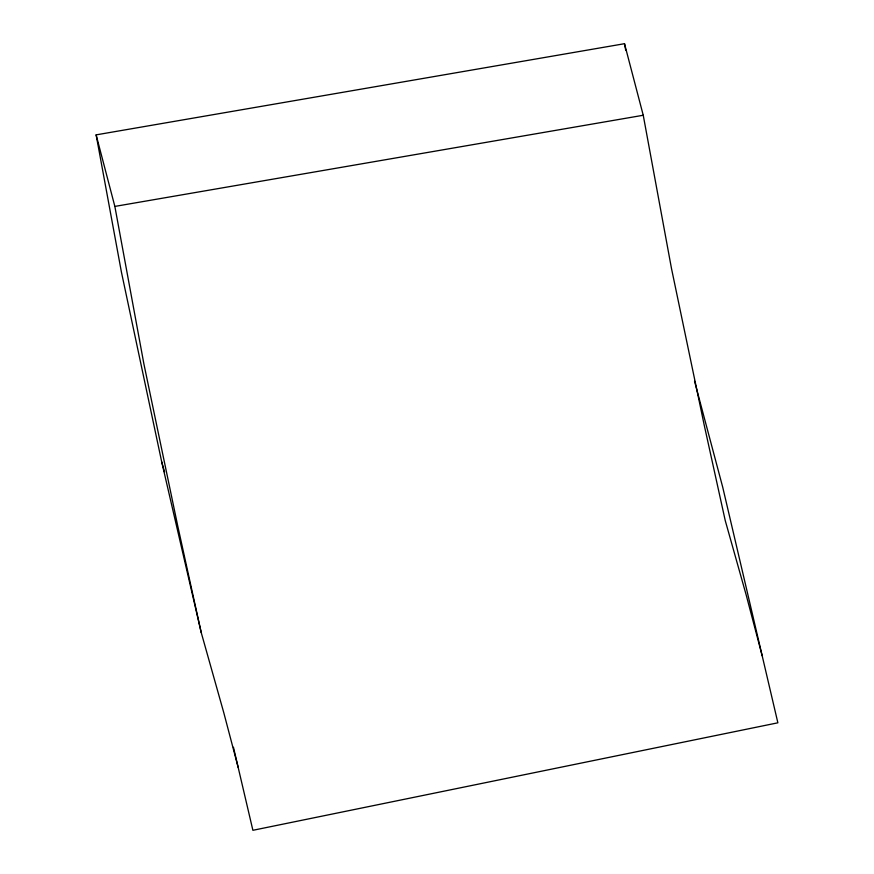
<?xml version="1.0" encoding="UTF-8"?>
<svg xmlns="http://www.w3.org/2000/svg" width="874" height="874" viewBox="0 0 874 874"><rect width="100%" height="100%" fill="white"/><g stroke="black" fill="none" stroke-linecap="round" stroke-linejoin="round"><path stroke-width="1.31" d="M238.165 767.35L223.755 712.594L201.206 632.492L161.701 461.854L121.42 272.087L96.129 134.869L624.506 43.7L643.242 115.259L671.483 268.471L704.171 424.906L725.202 520.412L746.123 594.746L762.172 655.729M96.129 134.869L114.855 206.417L643.242 115.259M694.513 381.086L722.722 487.2L777.871 722.809L252.892 830.3L233.456 747.27M161.701 461.854L164.596 472.146M201.206 632.492L177.826 526.345L143.893 363.923L114.855 206.417M624.506 43.7L625.751 50.419"/></g></svg>
